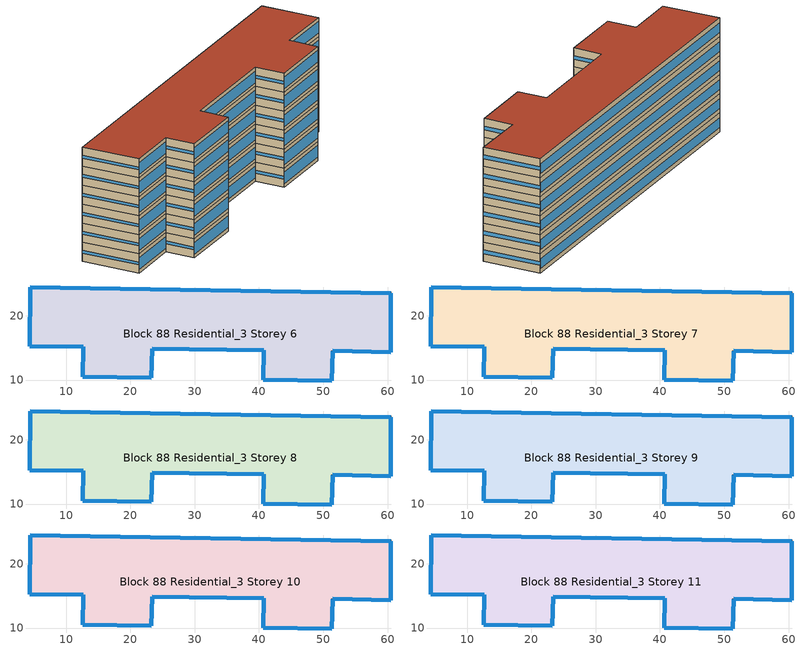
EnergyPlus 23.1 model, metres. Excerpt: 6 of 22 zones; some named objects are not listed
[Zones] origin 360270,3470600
Block 88 Residential_3 Storey 6
 floor outside (Project Floor): 60.54,23.49 60.51,14.29 51.48,14.52 51.32,9.87 40.67,10.01 40.73,14.67 23.42,14.9 23.26,10.36 12.61,10.5 12.67,15.15 4.3,15.26 4.42,24.47 z18
 wall outside (Project Wall): 12.61,10.5 23.26,10.36 23.42,14.9 40.73,14.67 40.67,10.01 51.32,9.87 51.48,14.52 60.51,14.29 60.54,23.49 4.42,24.47 4.3,15.26 12.67,15.15 12.61,10.5 z18:21
 window (Residential_south_window_construction): 12.61,10.5 23.26,10.36 / 23.43,14.9 40.72,14.67 / 40.67,10.01 51.31,9.87 / 51.48,14.52 60.51,14.29 / 4.3,15.26 12.67,15.15 z18.6:20.4
 window (Residential_east_window_construction): 23.26,10.36 23.42,14.9 / 51.32,9.87 51.48,14.52 / 60.51,14.3 60.54,23.49 z19.2:19.8
 window (Residential_west_window_construction): 40.73,14.67 40.67,10.01 / 4.42,24.46 4.3,15.27 / 12.67,15.15 12.61,10.5 z19.27:19.73
 window (Residential_north_window_construction): 60.51,23.49 4.45,24.46 z18.75:20.25
 roof outside (Project Ceiling): 60.51,14.29 60.54,23.49 4.42,24.47 4.3,15.26 12.67,15.15 12.61,10.5 23.26,10.36 23.42,14.9 40.73,14.67 40.67,10.01 51.32,9.87 51.48,14.52 z21
Block 88 Residential_3 Storey 7
 floor outside (Project Floor): 60.54,23.49 60.51,14.29 51.48,14.52 51.32,9.87 40.67,10.01 40.73,14.67 23.42,14.9 23.26,10.36 12.61,10.5 12.67,15.15 4.3,15.26 4.42,24.47 z21
 wall outside (Project Wall): 12.61,10.5 23.26,10.36 23.42,14.9 40.73,14.67 40.67,10.01 51.32,9.87 51.48,14.52 60.51,14.29 60.54,23.49 4.42,24.47 4.3,15.26 12.67,15.15 12.61,10.5 z21:24
 window (Residential_south_window_construction): 12.61,10.5 23.26,10.36 / 23.43,14.9 40.72,14.67 / 40.67,10.01 51.31,9.87 / 51.48,14.52 60.51,14.29 / 4.3,15.26 12.67,15.15 z21.6:23.4
 window (Residential_east_window_construction): 23.26,10.36 23.42,14.9 / 51.32,9.87 51.48,14.52 / 60.51,14.3 60.54,23.49 z22.2:22.8
 window (Residential_west_window_construction): 40.73,14.67 40.67,10.01 / 4.42,24.46 4.3,15.27 / 12.67,15.15 12.61,10.5 z22.27:22.73
 window (Residential_north_window_construction): 60.51,23.49 4.45,24.46 z21.75:23.25
 roof outside (Project Ceiling): 60.51,14.29 60.54,23.49 4.42,24.47 4.3,15.26 12.67,15.15 12.61,10.5 23.26,10.36 23.42,14.9 40.73,14.67 40.67,10.01 51.32,9.87 51.48,14.52 z24
Block 88 Residential_3 Storey 8
 floor outside (Project Floor): 60.54,23.49 60.51,14.29 51.48,14.52 51.32,9.87 40.67,10.01 40.73,14.67 23.42,14.9 23.26,10.36 12.61,10.5 12.67,15.15 4.3,15.26 4.42,24.47 z24
 wall outside (Project Wall): 12.61,10.5 23.26,10.36 23.42,14.9 40.73,14.67 40.67,10.01 51.32,9.87 51.48,14.52 60.51,14.29 60.54,23.49 4.42,24.47 4.3,15.26 12.67,15.15 12.61,10.5 z24:27
 window (Residential_south_window_construction): 12.61,10.5 23.26,10.36 / 23.43,14.9 40.72,14.67 / 40.67,10.01 51.31,9.87 / 51.48,14.52 60.51,14.29 / 4.3,15.26 12.67,15.15 z24.6:26.4
 window (Residential_east_window_construction): 23.26,10.36 23.42,14.9 / 51.32,9.87 51.48,14.52 / 60.51,14.3 60.54,23.49 z25.2:25.8
 window (Residential_west_window_construction): 40.73,14.67 40.67,10.01 / 4.42,24.46 4.3,15.27 / 12.67,15.15 12.61,10.5 z25.27:25.73
 window (Residential_north_window_construction): 60.51,23.49 4.45,24.46 z24.75:26.25
 roof outside (Project Ceiling): 60.51,14.29 60.54,23.49 4.42,24.47 4.3,15.26 12.67,15.15 12.61,10.5 23.26,10.36 23.42,14.9 40.73,14.67 40.67,10.01 51.32,9.87 51.48,14.52 z27
Block 88 Residential_3 Storey 9
 floor outside (Project Floor): 60.54,23.49 60.51,14.29 51.48,14.52 51.32,9.87 40.67,10.01 40.73,14.67 23.42,14.9 23.26,10.36 12.61,10.5 12.67,15.15 4.3,15.26 4.42,24.47 z27
 wall outside (Project Wall): 12.61,10.5 23.26,10.36 23.42,14.9 40.73,14.67 40.67,10.01 51.32,9.87 51.48,14.52 60.51,14.29 60.54,23.49 4.42,24.47 4.3,15.26 12.67,15.15 12.61,10.5 z27:30
 window (Residential_south_window_construction): 12.61,10.5 23.26,10.36 / 23.43,14.9 40.72,14.67 / 40.67,10.01 51.31,9.87 / 51.48,14.52 60.51,14.29 / 4.3,15.26 12.67,15.15 z27.6:29.4
 window (Residential_east_window_construction): 23.26,10.36 23.42,14.9 / 51.32,9.87 51.48,14.52 / 60.51,14.3 60.54,23.49 z28.2:28.8
 window (Residential_west_window_construction): 40.73,14.67 40.67,10.01 / 4.42,24.46 4.3,15.27 / 12.67,15.15 12.61,10.5 z28.27:28.73
 window (Residential_north_window_construction): 60.51,23.49 4.45,24.46 z27.75:29.25
 roof outside (Project Ceiling): 60.51,14.29 60.54,23.49 4.42,24.47 4.3,15.26 12.67,15.15 12.61,10.5 23.26,10.36 23.42,14.9 40.73,14.67 40.67,10.01 51.32,9.87 51.48,14.52 z30
Block 88 Residential_3 Storey 10
 floor outside (Project Floor): 60.54,23.49 60.51,14.29 51.48,14.52 51.32,9.87 40.67,10.01 40.73,14.67 23.42,14.9 23.26,10.36 12.61,10.5 12.67,15.15 4.3,15.26 4.42,24.47 z30
 wall outside (Project Wall): 12.61,10.5 23.26,10.36 23.42,14.9 40.73,14.67 40.67,10.01 51.32,9.87 51.48,14.52 60.51,14.29 60.54,23.49 4.42,24.47 4.3,15.26 12.67,15.15 12.61,10.5 z30:33
 window (Residential_south_window_construction): 12.61,10.5 23.26,10.36 / 23.43,14.9 40.72,14.67 / 40.67,10.01 51.31,9.87 / 51.48,14.52 60.51,14.29 / 4.3,15.26 12.67,15.15 z30.6:32.4
 window (Residential_east_window_construction): 23.26,10.36 23.42,14.9 / 51.32,9.87 51.48,14.52 / 60.51,14.3 60.54,23.49 z31.2:31.8
 window (Residential_west_window_construction): 40.73,14.67 40.67,10.01 / 4.42,24.46 4.3,15.27 / 12.67,15.15 12.61,10.5 z31.27:31.73
 window (Residential_north_window_construction): 60.51,23.49 4.45,24.46 z30.75:32.25
 roof outside (Project Ceiling): 60.51,14.29 60.54,23.49 4.42,24.47 4.3,15.26 12.67,15.15 12.61,10.5 23.26,10.36 23.42,14.9 40.73,14.67 40.67,10.01 51.32,9.87 51.48,14.52 z33
Block 88 Residential_3 Storey 11
 floor outside (Project Floor): 60.54,23.49 60.51,14.29 51.48,14.52 51.32,9.87 40.67,10.01 40.73,14.67 23.42,14.9 23.26,10.36 12.61,10.5 12.67,15.15 4.3,15.26 4.42,24.47 z33
 wall outside (Project Wall): 12.61,10.5 23.26,10.36 23.42,14.9 40.73,14.67 40.67,10.01 51.32,9.87 51.48,14.52 60.51,14.29 60.54,23.49 4.42,24.47 4.3,15.26 12.67,15.15 12.61,10.5 z33:36
 window (Residential_south_window_construction): 12.61,10.5 23.26,10.36 / 23.43,14.9 40.72,14.67 / 40.67,10.01 51.31,9.87 / 51.48,14.52 60.51,14.29 / 4.3,15.26 12.67,15.15 z33.6:35.4
 window (Residential_east_window_construction): 23.26,10.36 23.42,14.9 / 51.32,9.87 51.48,14.52 / 60.51,14.3 60.54,23.49 z34.2:34.8
 window (Residential_west_window_construction): 40.73,14.67 40.67,10.01 / 4.42,24.46 4.3,15.27 / 12.67,15.15 12.61,10.5 z34.27:34.73
 window (Residential_north_window_construction): 60.51,23.49 4.45,24.46 z33.75:35.25
 roof outside (Project Ceiling): 60.51,14.29 60.54,23.49 4.42,24.47 4.3,15.26 12.67,15.15 12.61,10.5 23.26,10.36 23.42,14.9 40.73,14.67 40.67,10.01 51.32,9.87 51.48,14.52 z36
[Building]
Building_1: North Axis=0; Terrain=City; Loads Convergence Tolerance Value=0.04; Temperature Convergence Tolerance Value=0.4; Solar Distribution=FullExterior; Maximum Number of Warmup Days=25; Minimum Number of Warmup Days=6
[Site:Location]
CHN Design_Conditions: Latitude=30; Longitude=114; Time Zone=8; Elevation=12
[SIZINGPERIOD:DESIGNDAY] Day of Month=21; DryBulb Temperature Range Modifier Type=DefaultMultipliers; Humidity Condition Type=Wetbulb; Barometric Pressure=101181; Rain Indicator=No; Snow Indicator=No; Daylight Saving Time Indicator=No; Sky Clearness=0; Begin Environment Reset Mode=FullResetAtBeginEnvironment
Name | Month | Day Type | Maximum DryBulb Temperature | Daily DryBulb Temperature Range | Wetbulb or DewPoint at Maximum DryBulb | Wind Speed | Wind Direction | Solar Model Indicator | ASHRAE Clear Sky Optical Depth for Beam Irradiance taub | ASHRAE Clear Sky Optical Depth for Diffuse Irradiance taud
Ann Htg 99.6% Condns DB | 1 | WinterDesignDay | -10 | 0 | -4.8 | 1 | 340 | ASHRAEClearSky | 0 | 0
Ann Clg .4% Condns DB=>MWB | 7 | SummerDesignDay | 40 | 6.6 | 27.1 | 3.5 | 220 | ASHRAETau | 0.781 | 1.413
[MATERIAL]
DefaultMaterial: Roughness=Rough; Thickness=0.1; Conductivity=0.1; Density=1000; Specific Heat=1000; Thermal Absorptance=0.9; Solar Absorptance=0.7; Visible Absorptance=0.7
[WINDOWMATERIAL:SIMPLEGLAZINGSYSTEM] UFactor=1.5; Solar Heat Gain Coefficient=0.4; Visible Transmittance=0.6
Residential_east_window; Residential_south_window; Residential_west_window; Residential_north_window
[CONSTRUCTION]
Project Wall; Project Floor; Project Ceiling: DefaultMaterial
Residential_east_window_construction: Residential_east_window
Residential_south_window_construction: Residential_south_window
Residential_west_window_construction: Residential_west_window
Residential_north_window_construction: Residential_north_window
[SPACE] Ceiling Height=autocalculate; Volume=autocalculate; Floor Area=autocalculate; Space Type=Residential
Name | Zone
Block 88 Residential_3 Storey 6_space | Block 88 Residential_3 Storey 6
Block 88 Residential_3 Storey 7_space | Block 88 Residential_3 Storey 7
Block 88 Residential_3 Storey 8_space | Block 88 Residential_3 Storey 8
Block 88 Residential_3 Storey 9_space | Block 88 Residential_3 Storey 9
Block 88 Residential_3 Storey 10_space | Block 88 Residential_3 Storey 10
Block 88 Residential_3 Storey 11_space | Block 88 Residential_3 Storey 11
[SPACELIST]
Residential: Block 88 Residential_3 Storey 0_space, Block 88 Residential_3 Storey 1_space, Block 88 Residential_3 Storey 2_space, Block 88 Residential_3 Storey 3_space, Block 88 Residential_3 Storey 4_space, Block 88 Residential_3 Storey 5_space, Block 88 Residential_3 Storey 6_space, Block 88 Residential_3 Storey 7_space, Block 88 Residential_3 Storey 8_space, Block 88 Residential_3 Storey 9_space, Block 88 Residential_3 Storey 10_space, Block 88 Residential_3 Storey 11_space, Block 88 Residential_3 Storey 12_space, Block 88 Residential_3 Storey 13_space, Block 88 Residential_3 Storey 14_space, Block 88 Residential_3 Storey 15_space, Block 88 Residential_3 Storey 16_space, Block 88 Residential_3 Storey 17_space, Block 88 Residential_3 Storey 18_space, Block 88 Residential_3 Storey 19_space, Block 88 Residential_3 Storey 20_space, Block 88 Residential_3 Storey 21_space
[ZONE] Type=1; Multiplier=1; Ceiling Height=autocalculate; Volume=autocalculate; Floor Area=autocalculate; Part of Total Floor Area=Yes
Block 88 Residential_3 Storey 6; Block 88 Residential_3 Storey 7; Block 88 Residential_3 Storey 8; Block 88 Residential_3 Storey 9; Block 88 Residential_3 Storey 10; Block 88 Residential_3 Storey 11
[PEOPLE]
People_for_residential: Zone or ZoneList or Space or SpaceList=Residential; Number of People Schedule=SeasonalSchedule_Schedule_residential_people; Number of People Calculation Method=People/Area; People per Floor Area=0.04; Fraction Radiant=0.3; Sensible Heat Fraction=autocalculate; Activity Level Schedule=SeasonalSchedule_Schedule_residential_activity; Carbon Dioxide Generation Rate=3.82e-08; Enable ASHRAE 55 Comfort Warnings=No; Mean Radiant Temperature Calculation Type=ZoneAveraged; Clothing Insulation Calculation Method=ClothingInsulationSchedule; Cold Stress Temperature Threshold=15.56; Heat Stress Temperature Threshold=30
[LIGHTS]
Light_for_residential: Zone or ZoneList or Space or SpaceList=Residential; Schedule=SeasonalSchedule_residential_lighting; Design Level Calculation Method=Watts/Area; Watts per Zone Floor Area=5; Return Air Fraction=0; Fraction Radiant=0.32; Fraction Visible=0.25; Fraction Replaceable=1; EndUse Subcategory=General; Return Air Fraction Calculated from Plenum Temperature=No; Return Air Fraction Function of Plenum Temperature Coefficient 1=0; Return Air Fraction Function of Plenum Temperature Coefficient 2=0
[ELECTRICEQUIPMENT]
Equipment_for_residential: Zone or ZoneList or Space or SpaceList=Residential; Schedule=SeasonalSchedule_Schedule_residential_equipment; Design Level Calculation Method=Watts/Area; Watts per Zone Floor Area=3.8; Fraction Latent=0; Fraction Radiant=0; Fraction Lost=0; EndUse Subcategory=Electric Equipment
[DAYLIGHTING:CONTROLS] Illuminance Setpoint at Reference Point 1=300
Name | Zone or Space | Glare Calculation Daylighting Reference Point | Daylighting Reference Point 1
Dlight_Block 88 Residential_3 Storey 6 | Block 88 Residential_3 Storey 6 | Rpoint_Block 88 Residential_3 Storey 6 | Rpoint_Block 88 Residential_3 Storey 6
Dlight_Block 88 Residential_3 Storey 7 | Block 88 Residential_3 Storey 7 | Rpoint_Block 88 Residential_3 Storey 7 | Rpoint_Block 88 Residential_3 Storey 7
Dlight_Block 88 Residential_3 Storey 8 | Block 88 Residential_3 Storey 8 | Rpoint_Block 88 Residential_3 Storey 8 | Rpoint_Block 88 Residential_3 Storey 8
Dlight_Block 88 Residential_3 Storey 9 | Block 88 Residential_3 Storey 9 | Rpoint_Block 88 Residential_3 Storey 9 | Rpoint_Block 88 Residential_3 Storey 9
Dlight_Block 88 Residential_3 Storey 10 | Block 88 Residential_3 Storey 10 | Rpoint_Block 88 Residential_3 Storey 10 | Rpoint_Block 88 Residential_3 Storey 10
Dlight_Block 88 Residential_3 Storey 11 | Block 88 Residential_3 Storey 11 | Rpoint_Block 88 Residential_3 Storey 11 | Rpoint_Block 88 Residential_3 Storey 11
[HVACTEMPLATE:ZONE:IDEALLOADSAIRSYSTEM] Template Thermostat=Thermostat_for_residential; Maximum Heating Supply Air Temperature=50; Minimum Cooling Supply Air Temperature=13; Maximum Heating Supply Air Humidity Ratio=0.0156; Minimum Cooling Supply Air Humidity Ratio=0.0077; Heating Limit=NoLimit; Cooling Limit=NoLimit; Dehumidification Control Type=ConstantSensibleHeatRatio; Cooling Sensible Heat Ratio=0.7; Dehumidification Setpoint=60; Humidification Control Type=None; Humidification Setpoint=30; Outdoor Air Method=DetailedSpecification; Outdoor Air Flow Rate per Person=0.00944; Outdoor Air Flow Rate per Zone Floor Area=0; Outdoor Air Flow Rate per Zone=0; Design Specification Outdoor Air Object=Ventilation_for_residential; Demand Controlled Ventilation Type=None; Outdoor Air Economizer Type=NoEconomizer; Heat Recovery Type=None; Sensible Heat Recovery Effectiveness=0.7; Latent Heat Recovery Effectiveness=0.65
Block 88 Residential_3 Storey 6; Block 88 Residential_3 Storey 7; Block 88 Residential_3 Storey 8; Block 88 Residential_3 Storey 9; Block 88 Residential_3 Storey 10; Block 88 Residential_3 Storey 11
[DESIGNSPECIFICATION:OUTDOORAIR]
Ventilation_for_residential: Outdoor Air Method=Flow/Person; Outdoor Air Flow per Person=0.00833333; Outdoor Air Flow per Zone Floor Area=0; Outdoor Air Flow per Zone=0; Outdoor Air Flow Air Changes per Hour=0
[SCHEDULE:DAY:HOURLY]
Schedule_residential_lighting_weekday_hourly; Schedule_residential_lighting_holiday_hourly: 0.1, 0.1, 0.1, 0.1, 0.1, 0.8, 0.5, 0, 0, 0, 0, 0, 0, 0, 0, 0, 0, 0, 1, 1, 1, 1, 0.1, 0.1
Schedule_residential_equipment_weekday_hourly: 0.2, 0.2, 0.2, 0.2, 0.2, 0.2, 0.8, 0.8, 0.6, 0.6, 0.8, 0.8, 0.8, 0.5, 0.5, 0.5, 0.6, 0.9, 0.9, 0.9, 0.9, 0.9, 0.2, 0.2
Schedule_residential_equipment_holiday_hourly: 0.2, 0.2, 0.2, 0.2, 0.2, 0.2, 0.75, 1, 0.5, 0.3, 0.5, 0.8, 0.5, 0.25, 0.25, 0.25, 0.25, 0.5, 0.9, 0.8, 0.75, 0.5, 0.2, 0.2
Schedule_residential_people_weekday_hourly: 1, 1, 1, 1, 1, 1, 0.5, 0.5, 0, 0, 0, 0, 0, 0, 0, 0, 0, 0, 0, 0, 0.5, 1, 1, 1
Schedule_residential_people_holiday_hourly: 0.5, 0.5, 0.5, 0.5, 0.5, 0.5, 0.5, 0.5, 0.5, 0.5, 0.5, 0.5, 0.5, 0.5, 0.5, 0.5, 0.5, 0.5, 0.5, 0.5, 0.5, 0.5, 0.5, 0.5
Schedule_residential_activity_weekday_hourly; Schedule_residential_activity_holiday_hourly: 108, 108, 108, 108, 108, 108, 108, 108, 108, 108, 108, 108, 108, 108, 108, 108, 108, 108, 108, 108, 108, 108, 108, 108
[SCHEDULE:WEEK:DAILY]
Schedule_residential_lighting_weekly: Schedule_residential_lighting_holiday_hourly, Schedule_residential_lighting_weekday_hourly, Schedule_residential_lighting_weekday_hourly, Schedule_residential_lighting_weekday_hourly, Schedule_residential_lighting_weekday_hourly, Schedule_residential_lighting_weekday_hourly, Schedule_residential_lighting_holiday_hourly, Schedule_residential_lighting_holiday_hourly, Schedule_residential_lighting_weekday_hourly, Schedule_residential_lighting_weekday_hourly, Schedule_residential_lighting_holiday_hourly, Schedule_residential_lighting_holiday_hourly
Schedule_residential_equipment_weekly: Schedule_residential_equipment_holiday_hourly, Schedule_residential_equipment_weekday_hourly, Schedule_residential_equipment_weekday_hourly, Schedule_residential_equipment_weekday_hourly, Schedule_residential_equipment_weekday_hourly, Schedule_residential_equipment_weekday_hourly, Schedule_residential_equipment_holiday_hourly, Schedule_residential_equipment_holiday_hourly, Schedule_residential_equipment_weekday_hourly, Schedule_residential_equipment_weekday_hourly, Schedule_residential_equipment_holiday_hourly, Schedule_residential_equipment_holiday_hourly
Schedule_residential_people_weekly: Schedule_residential_people_holiday_hourly, Schedule_residential_people_weekday_hourly, Schedule_residential_people_weekday_hourly, Schedule_residential_people_weekday_hourly, Schedule_residential_people_weekday_hourly, Schedule_residential_people_weekday_hourly, Schedule_residential_people_holiday_hourly, Schedule_residential_people_holiday_hourly, Schedule_residential_people_weekday_hourly, Schedule_residential_people_weekday_hourly, Schedule_residential_people_holiday_hourly, Schedule_residential_people_holiday_hourly
Schedule_residential_activity_weekly: Schedule_residential_activity_holiday_hourly, Schedule_residential_activity_weekday_hourly, Schedule_residential_activity_weekday_hourly, Schedule_residential_activity_weekday_hourly, Schedule_residential_activity_weekday_hourly, Schedule_residential_activity_weekday_hourly, Schedule_residential_activity_holiday_hourly, Schedule_residential_activity_holiday_hourly, Schedule_residential_activity_weekday_hourly, Schedule_residential_activity_weekday_hourly, Schedule_residential_activity_holiday_hourly, Schedule_residential_activity_holiday_hourly
[SCHEDULE:YEAR]
SeasonalSchedule_residential_lighting: Schedule_residential_lighting_weekly, 1, 1, 12, 31
SeasonalSchedule_Schedule_residential_equipment: Schedule_residential_equipment_weekly, 1, 1, 12, 31
SeasonalSchedule_Schedule_residential_people: Schedule_residential_people_weekly, 1, 1, 12, 31
SeasonalSchedule_Schedule_residential_activity: Schedule_residential_activity_weekly, 1, 1, 12, 31
